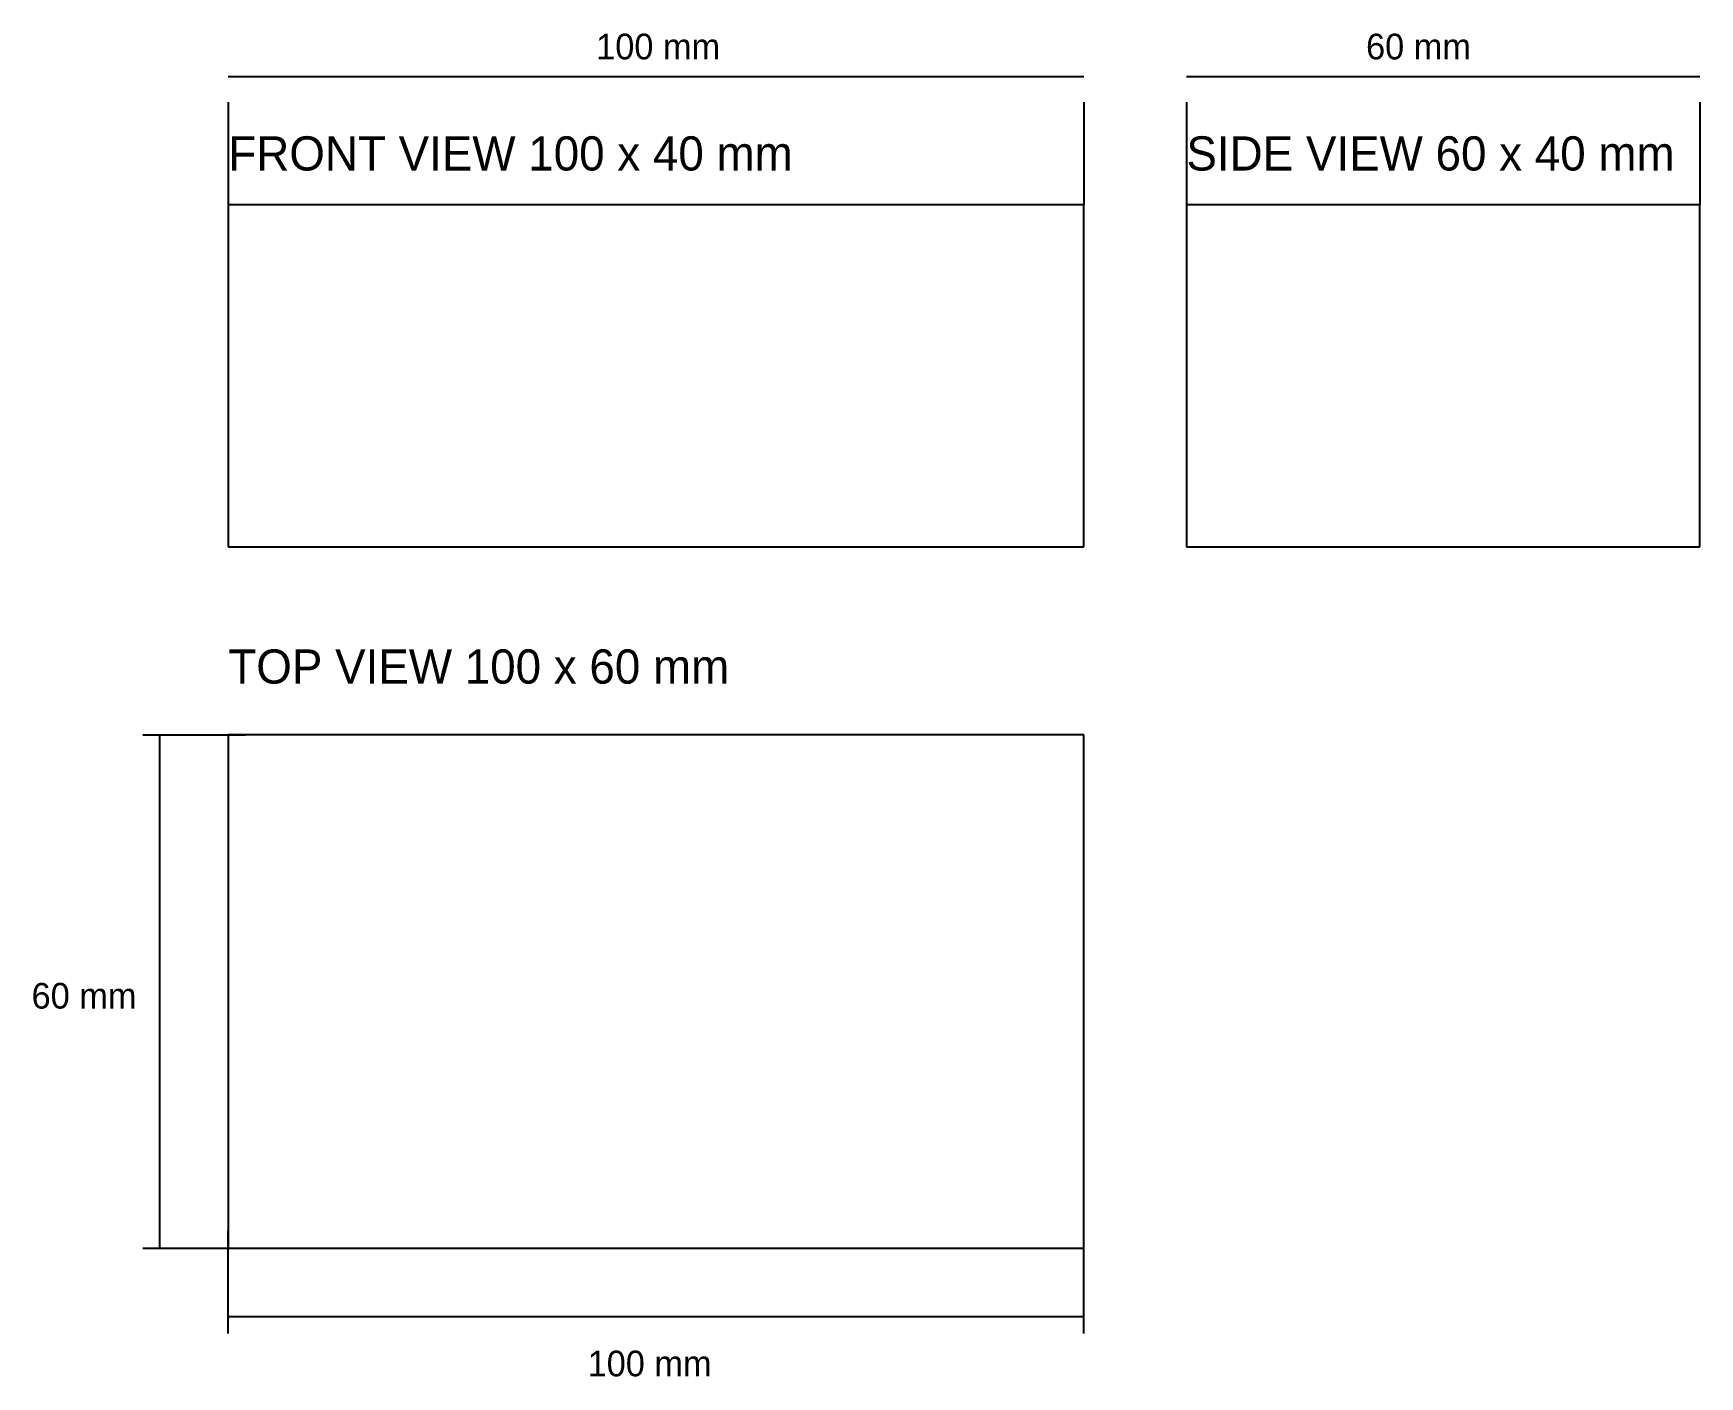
# Model space of a CAD drawing. Header units: millimetres. Extents: x -23 to 172, y -15 to 142.
import ezdxf

# ---------------------------------------------------------------- set-up
doc = ezdxf.new("R2010")
doc.units = ezdxf.units.MM

msp = doc.modelspace()

# ---------------------------------------------------------------- linework, layer by layer
at = {"layer": 'DIM'}
for p, q in [((0, 137), (100, 137)), ((112, 137), (172, 137)), ((0, 134), (0, 122)), ((100, 134), (100, 122)), ((112, 134), (112, 122)), ((172, 134), (172, 122)), ((-10, 60), (2, 60)), ((-8, 0), (-8, 60)), ((0, -10), (0, 2)), ((100, -10), (100, 2)), ((-10, 0), (2, 0)), ((0, -8), (100, -8))]:
    msp.add_line(p, q, dxfattribs=at)
at = {"layer": 'OUTLINE'}
for p, q in [((100, 122), (0, 122)), ((0, 122), (0, 82)), ((100, 82), (100, 122)), ((172, 122), (112, 122)), ((112, 122), (112, 82)), ((172, 82), (172, 122)), ((0, 82), (100, 82)), ((112, 82), (172, 82)), ((100, 60), (0, 60)), ((0, 60), (0, 0)), ((100, 0), (100, 60)), ((0, 0), (100, 0))]:
    msp.add_line(p, q, dxfattribs=at)

# ---------------------------------------------------------------- texts
at = {"layer": 'DIM'}
for s, p in [('100 mm', (43, 139)), ('60 mm', (133, 139)), ('60 mm', (-23, 28)), ('100 mm', (42, -15))]:
    msp.add_text(s, height=3, dxfattribs=at).set_placement(p)
at = {"layer": 'LABEL'}
for s, p in [('FRONT VIEW 100 x 40 mm', (0, 126)), ('SIDE VIEW 60 x 40 mm', (112, 126)), ('TOP VIEW 100 x 60 mm', (0, 66))]:
    msp.add_text(s, height=4, dxfattribs=at).set_placement(p)

doc.saveas('drawing.dxf')
